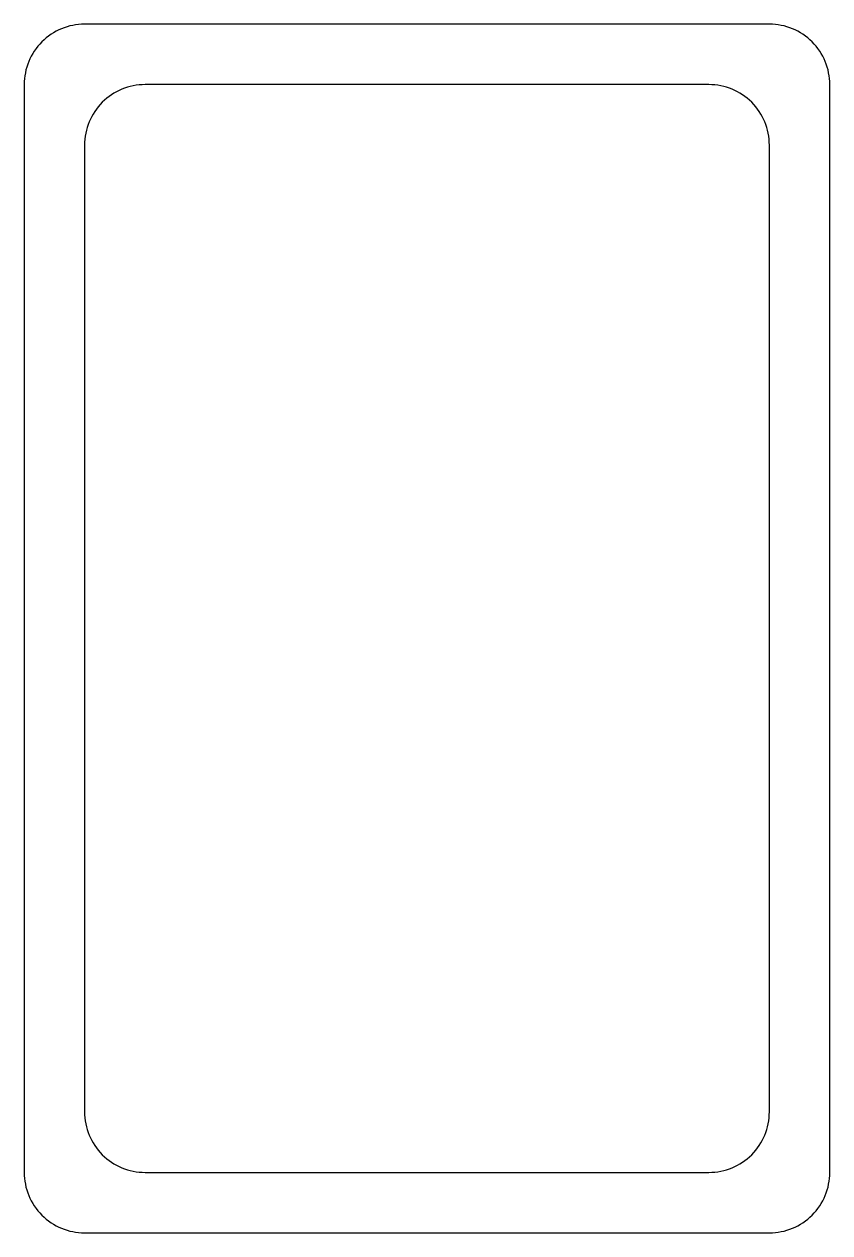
# Model space of a CAD drawing. Header units: millimetres. Extents: x 11.3 to 51.3, y 10 to 70.
import ezdxf

# ---------------------------------------------------------------- set-up
doc = ezdxf.new("R2010")
doc.units = ezdxf.units.MM

msp = doc.modelspace()

# ---------------------------------------------------------------- linework, layer by layer
for points in [[(14.344, 9.961), (48.344, 9.961, 0.414214), (51.344, 12.961), (51.344, 66.961, 0.414214), (48.344, 69.961), (14.344, 69.961, 0.414214), (11.344, 66.961), (11.344, 12.961, 0.414214)], [(45.344, 66.961), (17.344, 66.961, 0.414214), (14.344, 63.961), (14.344, 15.961, 0.414214), (17.344, 12.961), (45.344, 12.961, 0.414214), (48.344, 15.961), (48.344, 63.961, 0.414214)]]:
    msp.add_lwpolyline(points, format="xyb", close=True)

doc.saveas('drawing.dxf')
